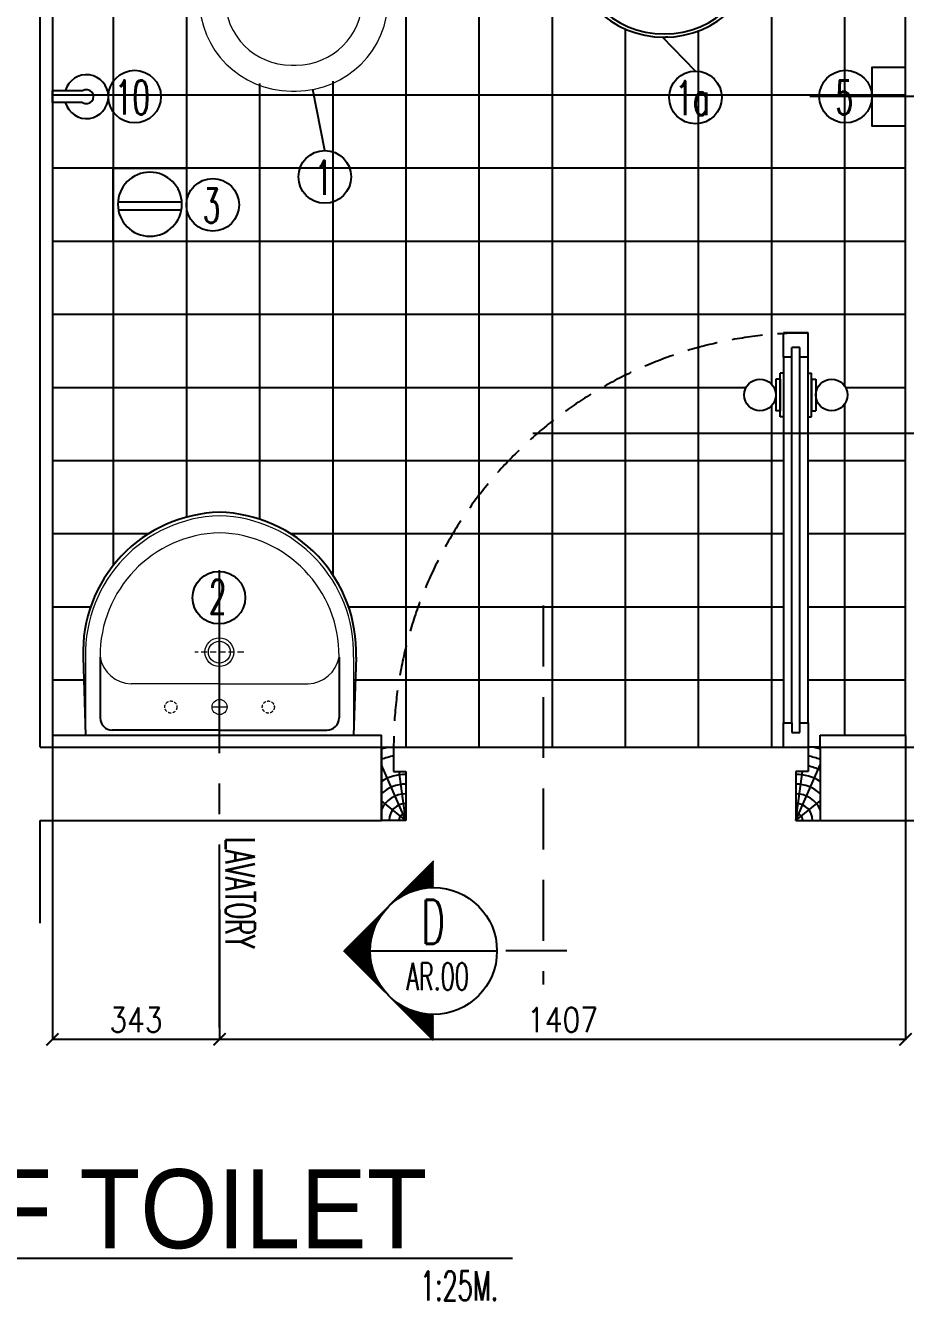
# Model space of a CAD drawing. Extents: x -263967 to -235090, y 166361 to 186286.
# Drawn here: x -259838 to -258033, y 173476 to 176091 of the extents above; entities that cross this region are included whole.
import ezdxf
from ezdxf.enums import TextEntityAlignment as Align

# ---------------------------------------------------------------- set-up
doc = ezdxf.new("R2010")
doc.units = 0
doc.header["$LTSCALE"] = 500
doc.header["$MEASUREMENT"] = 0
for name, pattern in [('CENTER2', [1.125, 0.75, -0.125, 0.125, -0.125]), ('DASHED', [0.75, 0.5, -0.25]), ('HIDDEN', [0.375, 0.25, -0.125]), ('HIDDEN2', [0.1875, 0.125, -0.0625])]:
    doc.linetypes.add(name, pattern=pattern)
doc.layers.get('0').update_dxf_attribs({"linetype": 'CONTINUOUS'})
doc.layers.get('DEFPOINTS').update_dxf_attribs({"linetype": 'CONTINUOUS'})
for name, color, linetype in [('2', 2, 'CONTINUOUS'), ('AXIS', 11, 'CENTER2'), ('DIM-NEW', 4, 'CONTINUOUS'), ('Dimout', 4, 'CONTINUOUS'), ('DOOR', 2, 'CONTINUOUS'), ('DW', 7, 'CONTINUOUS'), ('ELEV-MARK', 6, 'CONTINUOUS'), ('FIX', 2, 'CONTINUOUS'), ('JUMP', 2, 'CONTINUOUS'), ('Plaster', 7, 'CONTINUOUS'), ('SANI', 2, 'CONTINUOUS'), ('TEXT1', 2, 'CONTINUOUS'), ('Tile', 5, 'CONTINUOUS'), ('TXT', 2, 'CONTINUOUS'), ('TXT1', 2, 'CONTINUOUS'), ('WALL', 6, 'CONTINUOUS')]:
    doc.layers.add(name, color=color, linetype=linetype)
doc.styles.add('DIM', font='simplex.shx', dxfattribs={"width": 0.85})
doc.styles.add('ROMANS', font='romans.shx', dxfattribs={"width": 0.6})
doc.styles.add('TTXT', font='swisse.ttf', dxfattribs={"width": 0.9})
doc.dimstyles.new('DIM1-25', dxfattribs={"dimscale": 25, "dimtxt": 2, "dimasz": 1, "dimexe": 0.03, "dimexo": 0.03, "dimgap": 0.6, "dimtad": 1, "dimdec": 0, "dimdsep": 46, "dimtxsty": 'DIM', "dimblk1": 'ARCHTICK', "dimblk2": 'ARCHTICK', "dimsah": 1, "dimcen": 0.09, "dimdle": 0.03, "dimclrd": 256, "dimclrt": 2, "dimadec": 0, "dimazin": 0, "dimtfac": 1, "dimtdec": 0, "dimtix": 1, "dimtmove": 1, "dimatfit": 3, "dimldrblk": 'ARCHTICK', "dimfxl": 0, "dimtvp": 2, "dimtolj": 1, "dimtzin": 0, "dimarcsym": 0})

# ---------------------------------------------------------------- blocks, each defined once
blk = doc.blocks.new('_ARCHTICK')
at = {"color": 0, "linetype": 'ByBlock', "const_width": 0.15}
blk.add_lwpolyline([(-0.5, -0.5), (0.5, 0.5)], dxfattribs=at)
blk = doc.blocks.new('*D82')
at = {"layer": 'DEFPOINTS', "color": 0}
for p in [(-259782.9, 174635.5), (-259439.9, 174278.4), (-259439.9, 174011.4)]:
    blk.add_point(p, dxfattribs=at)
at = {"layer": 'Dimout', "color": 0, "lineweight": -2}
for p, q in [((-259782.9, 174634.7), (-259782.9, 174010.7)), ((-259439.9, 174277.6), (-259439.9, 174010.7))]:
    blk.add_line(p, q, dxfattribs=at)
at = {"layer": 'Dimout', "lineweight": -2}
blk.add_line((-259783.7, 174011.4), (-259439.2, 174011.4), dxfattribs=at)
at = {"layer": 'Dimout', "lineweight": -2, "xscale": 25, "yscale": 25, "zscale": 25, "rotation": 180}
blk.add_blockref('_ARCHTICK', (-259782.9, 174011.4), dxfattribs=at)
at = {"layer": 'Dimout', "lineweight": -2, "xscale": 25, "yscale": 25, "zscale": 25}
blk.add_blockref('_ARCHTICK', (-259439.9, 174011.4), dxfattribs=at)
at = {"layer": 'Dimout', "color": 2, "insert": (-259611.4, 174051.4), "char_height": 50, "attachment_point": 5, "style": 'DIM'}
blk.add_mtext('\\A1;343', dxfattribs=at)
blk = doc.blocks.new('LAV1')
at = {"layer": 'FIX', "linetype": 'DASHED', "lineweight": 20, "ltscale": 0.05}
for p, q in [((-0.5, 170), (-0.5, 270)), ((-0.5, 170), (-0.5, 270)), ((49.5, 220), (-50.5, 220))]:
    blk.add_line(p, q, dxfattribs=at)
at = {"layer": 'FIX', "linetype": 'ByBlock', "ltscale": 0.3}
for p, q in [((-280, 210), (-275, 50)), ((-245, 210), (-245, 85)), ((245, 210), (245, 85)), ((280, 210), (275, 50)), ((0, 60), (-220.2, 60)), ((0, 60), (220.2, 60))]:
    blk.add_line(p, q, dxfattribs=at)
at = {"layer": 'FIX', "linetype": 'Continuous', "lineweight": 20}
for p, q in [((-275, 210), (-275, 50)), ((275, 210), (275, 50)), ((0, 155), (-181.4, 155)), ((0, 155), (181.4, 155)), ((0, 50), (-275, 50)), ((0, 50), (-252.5, 50)), ((0, 50), (252.5, 50)), ((0, 50), (275, 50))]:
    blk.add_line(p, q, dxfattribs=at)
at = {"layer": 'FIX', "lineweight": 20}
for p, q in [((15.6, 107.5), (-15.5, 107.5)), ((0, 92), (0, 123))]:
    blk.add_line(p, q, dxfattribs=at)
for centre, radius in [((-0.5, 220), 29.5), ((-0.5, 220), 22.5), ((0, 107.5), 15.5)]:
    blk.add_circle(centre, radius, dxfattribs=at)
at = {"layer": 'FIX', "linetype": 'HIDDEN', "lineweight": 20, "ltscale": 0.05}
for centre in [(-100, 107.5), (100, 107.5)]:
    blk.add_circle(centre, 12.4, dxfattribs=at)
at = {"layer": 'FIX', "linetype": 'ByBlock', "ltscale": 0.3}
for centre, radius, start, end in [((6.9, 220), 287, 91.3776, 182.0064), ((-6.9, 220), 287, 357.9936, 88.6224), ((-220.1, 84.9), 24.9, 179.7021, 269.9486), ((220.1, 84.9), 24.9, 270.0514, 0.2979)]:
    blk.add_arc(centre, radius, start, end, dxfattribs=at)
at = {"layer": 'FIX', "linetype": 'Continuous', "lineweight": 20}
for centre, radius, start, end in [((8.4, 216.7), 283.4, 91.6988, 181.351), ((-8.4, 216.7), 283.4, 358.649, 88.3012), ((7.6, 212.5), 252.7, 91.7328, 180.4884), ((-7.6, 212.5), 252.7, 359.5116, 88.2672), ((-179.2, 221.8), 66.9, 190.2006, 268.0786), ((179.2, 221.8), 66.9, 271.9214, 349.7994)]:
    blk.add_arc(centre, radius, start, end, dxfattribs=at)
blk = doc.blocks.new('WC1')
at = {"layer": 'FIX', "lineweight": 20}
for p, q in [((-210, 203.8), (-538, 193.8)), ((-475, 140.8), (-538, 140.8)), ((-394.8, 75.7), (-490.4, 60.1)), ((-727, 4.8), (-727, -4.8)), ((-674, 4.8), (-674, -4.8)), ((-533.7, 24.2), (-539.5, 0)), ((-539.5, 0), (-533.7, -24.2)), ((-339, 4.8), (-339, -4.8)), ((-490.4, -60.1), (-394.8, -75.7)), ((-538, -140.8), (-475, -140.8)), ((-538, -193.8), (-210, -203.8))]:
    blk.add_line(p, q, dxfattribs=at)
at = {"layer": 'FIX', "linetype": 'Continuous', "lineweight": 20}
blk.add_line((-420.1, -47.3), (-420.4, 44.6), dxfattribs=at)
at = {"layer": 'FIX', "lineweight": 20}
blk.add_lwpolyline([(-213.2, -203.8), (-210, -203.8, 0.414214), (-137, -130.8), (-137, 0), (-137, 130.8, 0.414214), (-210, 203.8)], format="xyb", dxfattribs=at)
at = {"layer": 'FIX', "linetype": 'HIDDEN', "lineweight": 20, "ltscale": 0.05}
for centre in [(-213.2, 77.5), (-213.2, -77.5)]:
    blk.add_circle(centre, 11.6, dxfattribs=at)
at = {"layer": 'FIX', "linetype": 'HIDDEN2', "lineweight": 20, "ltscale": 0.3}
blk.add_circle((-245, 0), 49.8, dxfattribs=at)
at = {"layer": 'FIX', "lineweight": 20}
for centre, radius, start, end in [((-538, 4.8), 189, 90, 180), ((-538, 4.8), 136, 90, 180), ((-475, 4.8), 136, 360, 90), ((-464.4, -17.6), 82, 108.496, 128.9242), ((-473, -6.9), 68.2, 128.9242, 152.8468), ((-538, -4.8), 189, 180, 270), ((-538, -4.8), 136, 180, 270), ((-473, 6.9), 68.2, 207.1532, 231.0758), ((-475, -4.8), 136, 270, 0), ((-464.4, 17.6), 82, 231.0758, 251.504)]:
    blk.add_arc(centre, radius, start, end, dxfattribs=at)
at = {"layer": 'FIX', "linetype": 'Continuous', "lineweight": 20}
for centre, start, end in [((-442.7, 45.5), 357.6662, 91.6121), ((-442.4, -45.6), 268.3879, 2.3338)]:
    blk.add_arc(centre, 22.3, start, end, dxfattribs=at)
blk = doc.blocks.new('A$C785E76E1')
at = {"layer": 'JUMP'}
for p, q in [((0.033, 0.0529), (0.033, 0.1149)), ((0.057, 0.0529), (0.057, 0.1149))]:
    blk.add_line(p, q, dxfattribs=at)
for radius, start, end in [(0.045, 105.4782, 74.5218), (0.0144, 146.4427, 33.5573)]:
    blk.add_arc((0.045, 0.045), radius, start, end, dxfattribs=at)
blk = doc.blocks.new('A$C67076F16')
at = {"layer": 'DIM-NEW'}
for p, q in [((0.0138, 0.1136), (0.1863, 0.1136)), ((0.0127, 0.0913), (0.1876, 0.0913))]:
    blk.add_line(p, q, dxfattribs=at)
at = {"layer": 'DW'}
blk.add_lwpolyline([(0, 0.2), (0, 0), (0.2, 0), (0.2, 0.2)], close=True, dxfattribs=at)
at = {"layer": 'FIX', "color": 2}
blk.add_circle((0.1, 0.0983), 0.0876, dxfattribs=at)
blk = doc.blocks.new('*X18')
at = {"color": 0}
for p, q in [((14608.2, 7876.6), (14819.3, 8087.6)), ((14625.3, 7890.1), (14821.1, 8085.9)), ((14637.3, 7898.5), (14822.8, 8084.1)), ((14647.2, 7905), (14824.6, 8082.3)), ((14656, 7910.3), (14826.4, 8080.6)), ((14664.1, 7914.7), (14828.1, 8078.8)), ((14671.5, 7918.6), (14829.9, 8077)), ((14678.4, 7922), (14831.7, 8075.3)), ((14685, 7925.1), (14833.4, 8073.5)), ((14691.3, 7927.9), (14835.2, 8071.7)), ((14697.4, 7930.3), (14837, 8070)), ((14703.2, 7932.6), (14838.7, 8068.2)), ((14708.8, 7934.7), (14840.5, 8066.4)), ((14714.2, 7936.6), (14842.3, 8064.7)), ((14719.5, 7938.3), (14844, 8062.9)), ((14724.6, 7939.9), (14845.8, 8061.1)), ((14729.6, 7941.4), (14847.6, 8059.3)), ((14734.5, 7942.7), (14849.3, 8057.6)), ((14739.3, 7944), (14851.1, 8055.8)), ((14743.9, 7945.1), (14852.9, 8054)), ((14748.5, 7946.1), (14854.6, 8052.3)), ((14753, 7947.1), (14856.4, 8050.5)), ((14757.4, 7948), (14858.2, 8048.7)), ((14761.8, 7948.8), (14859.9, 8047)), ((14766, 7949.5), (14861.7, 8045.2)), ((14770.2, 7950.2), (14863.5, 8043.4)), ((14774.3, 7950.8), (14865.3, 8041.7)), ((14778.4, 7951.3), (14867, 8039.9)), ((14782.4, 7951.8), (14868.8, 8038.1)), ((14786.4, 7952.2), (14870.6, 8036.4)), ((14790.3, 7952.5), (14872.3, 8034.6)), ((14794.1, 7952.9), (14874.1, 8032.8)), ((14797.9, 7953.1), (14875.9, 8031.1)), ((14801.7, 7953.3), (14877.6, 8029.3)), ((14805.4, 7953.5), (14879.4, 8027.5)), ((14809, 7953.6), (14881.2, 8025.8)), ((14812.7, 7953.7), (14882.9, 8024)), ((14816.2, 7953.8), (14884.7, 8022.2)), ((14819.8, 7953.8), (14886.5, 8020.5)), ((14823.3, 7953.7), (14888.2, 8018.7)), ((14826.8, 7953.7), (14890, 8016.9)), ((14830.2, 7953.6), (14891.8, 8015.2)), ((14833.6, 7953.4), (14893.5, 8013.4)), ((14836.9, 7953.3), (14895.3, 8011.6)), ((14840.3, 7953), (14897.1, 8009.8)), ((14843.6, 7952.8), (14898.8, 8008.1)), ((14846.8, 7952.5), (14900.6, 8006.3)), ((14850.1, 7952.2), (14902.4, 8004.5)), ((14853.3, 7951.9), (14904.1, 8002.8)), ((14856.5, 7951.6), (14905.9, 8001)), ((14859.6, 7951.2), (14907.7, 7999.2)), ((14862.7, 7950.8), (14909.4, 7997.5)), ((14865.8, 7950.3), (14911.2, 7995.7)), ((14868.9, 7949.9), (14913, 7993.9)), ((14871.9, 7949.4), (14914.7, 7992.2)), ((14875, 7948.8), (14916.5, 7990.4)), ((14877.9, 7948.3), (14918.3, 7988.6)), ((14880.9, 7947.7), (14920.1, 7986.9)), ((14883.9, 7947.1), (14921.8, 7985.1)), ((14886.8, 7946.5), (14923.6, 7983.3)), ((14889.7, 7945.9), (14925.4, 7981.6)), ((14892.6, 7945.2), (14927.1, 7979.8)), ((14895.4, 7944.6), (14928.9, 7978)), ((14898.2, 7943.8), (14930.7, 7976.3)), ((14901.1, 7943.1), (14932.4, 7974.5)), ((14903.8, 7942.4), (14934.2, 7972.7)), ((14906.6, 7941.6), (14936, 7971)), ((14909.4, 7940.8), (14937.7, 7969.2)), ((14912.1, 7940), (14939.5, 7967.4)), ((14914.8, 7939.2), (14941.3, 7965.7)), ((14917.5, 7938.3), (14943, 7963.9)), ((14920.2, 7937.5), (14944.8, 7962.1)), ((14922.8, 7936.6), (14946.6, 7960.4)), ((14925.4, 7935.7), (14948.3, 7958.6)), ((14928.1, 7934.8), (14950.1, 7956.8)), ((14930.6, 7933.8), (14951.9, 7955)), ((14933.2, 7932.9), (14953.6, 7953.3)), ((14935.8, 7931.9), (14955.4, 7951.5)), ((14938.3, 7930.9), (14957.2, 7949.7)), ((14940.8, 7929.9), (14958.9, 7948)), ((14943.3, 7928.8), (14960.7, 7946.2)), ((14945.8, 7927.8), (14962.5, 7944.4)), ((14948.3, 7926.7), (14964.2, 7942.7)), ((14950.8, 7925.7), (14966, 7940.9)), ((14953.2, 7924.6), (14967.8, 7939.1)), ((14955.6, 7923.4), (14969.5, 7937.4)), ((14958, 7922.3), (14971.3, 7935.6)), ((14960.4, 7921.2), (14973.1, 7933.8)), ((14962.8, 7920), (14974.9, 7932.1)), ((14965.1, 7918.8), (14976.6, 7930.3)), ((14967.5, 7917.6), (14978.4, 7928.5)), ((14969.8, 7916.4), (14980.2, 7926.8)), ((14972.1, 7915.2), (14981.9, 7925)), ((14974.4, 7914), (14983.7, 7923.2)), ((14976.7, 7912.7), (14985.5, 7921.5)), ((14979, 7911.4), (14987.2, 7919.7)), ((14981.2, 7910.1), (14989, 7917.9)), ((14983.4, 7908.8), (14990.8, 7916.2)), ((14985.7, 7907.5), (14992.5, 7914.4)), ((14987.9, 7906.2), (14994.3, 7912.6)), ((14990, 7904.8), (14996.1, 7910.9)), ((14992.2, 7903.5), (14997.8, 7909.1)), ((14994.4, 7902.1), (14999.6, 7907.3)), ((14996.5, 7900.7), (15001.4, 7905.6)), ((14998.6, 7899.3), (15003.1, 7903.8)), ((15000.8, 7897.9), (15004.9, 7902)), ((15002.9, 7896.4), (15006.7, 7900.2)), ((15005, 7895), (15008.4, 7898.5)), ((15007, 7893.5), (15010.2, 7896.7)), ((15009.1, 7892.1), (15012, 7894.9)), ((15011.1, 7890.6), (15013.7, 7893.2)), ((15013.2, 7889.1), (15015.5, 7891.4)), ((15015.2, 7887.5), (15017.3, 7889.6)), ((15017.2, 7886), (15019, 7887.9)), ((15019.2, 7884.5), (15020.8, 7886.1)), ((15021.1, 7882.9), (15022.6, 7884.3)), ((15023.1, 7881.3), (15024.3, 7882.6)), ((15025, 7879.7), (15026.1, 7880.8)), ((15027, 7878.1), (15027.9, 7879)), ((15028.9, 7876.5), (15029.7, 7877.3)), ((15030.8, 7874.9), (15031.4, 7875.5)), ((15032.7, 7873.2), (15033.2, 7873.7)), ((15034.6, 7871.6), (15035, 7872)), ((15036.4, 7869.9), (15036.7, 7870.2)), ((15038.3, 7868.2), (15038.5, 7868.4)), ((15040.1, 7866.5), (15040.3, 7866.7)), ((15041.9, 7864.8), (15042, 7864.9)), ((15043.7, 7863.1), (15043.8, 7863.1)), ((15045.5, 7861.3), (15045.6, 7861.4)), ((15047.3, 7859.6), (15047.3, 7859.6)), ((15050.9, 7856), (15050.9, 7856.1)), ((15052.6, 7854.2), (15052.6, 7854.3)), ((15054.3, 7852.4), (15054.4, 7852.5)), ((15056, 7850.6), (15056.2, 7850.8)), ((15057.7, 7848.8), (15057.9, 7849)), ((15059.4, 7846.9), (15059.7, 7847.2)), ((14360.4, 7628.8), (14570.7, 7839.1)), ((14364, 7628.8), (14557.2, 7822)), ((14367.5, 7628.8), (14548.8, 7810)), ((14371, 7628.8), (14542.3, 7800.1)), ((14374.6, 7628.8), (14537, 7791.3)), ((14378.1, 7628.8), (14532.6, 7783.2)), ((15061.1, 7845.1), (15061.5, 7845.4)), ((15062.8, 7843.2), (15063.2, 7843.7)), ((15064.4, 7841.3), (15065, 7841.9)), ((15066, 7839.4), (15066.8, 7840.1)), ((15067.7, 7837.5), (15068.5, 7838.4)), ((15069.3, 7835.6), (15070.3, 7836.6)), ((15070.8, 7833.6), (15072.1, 7834.8)), ((15072.4, 7831.7), (15073.8, 7833.1)), ((15074, 7829.7), (15075.6, 7831.3)), ((15075.5, 7827.7), (15077.4, 7829.5)), ((15077.1, 7825.7), (15079.1, 7827.8)), ((15078.6, 7823.7), (15080.9, 7826)), ((15080.1, 7821.7), (15082.7, 7824.2)), ((15081.6, 7819.6), (15084.5, 7822.5)), ((15083.1, 7817.6), (15086.2, 7820.7)), ((15084.5, 7815.5), (15088, 7818.9)), ((15086, 7813.4), (15089.8, 7817.2)), ((15087.4, 7811.3), (15091.5, 7815.4)), ((15088.9, 7809.2), (15093.3, 7813.6)), ((15090.3, 7807.1), (15095.1, 7811.9)), ((15091.7, 7804.9), (15096.8, 7810.1)), ((15093, 7802.8), (15098.6, 7808.3)), ((15094.4, 7800.6), (15100.4, 7806.6)), ((15095.7, 7798.4), (15102.1, 7804.8)), ((15097.1, 7796.2), (15103.9, 7803)), ((15098.4, 7794), (15105.7, 7801.3)), ((15099.7, 7791.8), (15107.4, 7799.5)), ((15101, 7789.5), (15109.2, 7797.7)), ((15102.3, 7787.2), (15111, 7796)), ((15103.5, 7785), (15112.7, 7794.2)), ((15104.8, 7782.7), (15114.5, 7792.4)), ((15106, 7780.4), (15116.3, 7790.6)), ((15107.2, 7778.1), (15118, 7788.9)), ((15108.4, 7775.7), (15119.8, 7787.1)), ((15109.6, 7773.4), (15121.6, 7785.3)), ((15110.8, 7771), (15123.3, 7783.6)), ((15111.9, 7768.6), (15125.1, 7781.8)), ((14381.6, 7628.8), (14528.7, 7775.8)), ((14385.2, 7628.8), (14525.3, 7768.9)), ((14388.7, 7628.8), (14522.2, 7762.3)), ((14392.3, 7628.8), (14519.4, 7756)), ((14395.8, 7628.8), (14517, 7749.9)), ((14399.3, 7628.8), (14514.7, 7744.1)), ((14402.9, 7628.8), (14512.6, 7738.5)), ((14406.4, 7628.8), (14510.7, 7733.1)), ((14409.9, 7628.8), (14509, 7727.8)), ((14413.5, 7628.8), (14507.4, 7722.7)), ((14417, 7628.8), (14505.9, 7717.7)), ((15113, 7766.2), (15126.9, 7780)), ((15114.2, 7763.8), (15128.6, 7778.3)), ((15115.3, 7761.3), (15130.4, 7776.5)), ((15116.3, 7758.9), (15132.2, 7774.7)), ((15117.4, 7756.4), (15134, 7773)), ((15118.5, 7753.9), (15135.7, 7771.2)), ((15119.5, 7751.4), (15137.5, 7769.4)), ((15120.5, 7748.9), (15139.3, 7767.7)), ((15121.5, 7746.4), (15141, 7765.9)), ((15122.5, 7743.8), (15142.8, 7764.1)), ((15123.4, 7741.2), (15144.6, 7762.4)), ((15124.4, 7738.7), (15146.3, 7760.6)), ((15125.3, 7736), (15148.1, 7758.8)), ((15126.2, 7733.4), (15149.9, 7757.1)), ((15127.1, 7730.8), (15151.6, 7755.3)), ((15128, 7728.1), (15153.4, 7753.5)), ((15128.8, 7725.4), (15155.2, 7751.8)), ((15129.7, 7722.7), (15156.9, 7750)), ((15130.5, 7720), (15158.7, 7748.2)), ((15131.3, 7717.2), (15160.5, 7746.5)), ((15132, 7714.5), (15162.2, 7744.7)), ((15132.8, 7711.7), (15164, 7742.9)), ((15133.5, 7708.9), (15165.8, 7741.1)), ((15134.2, 7706), (15167.5, 7739.4)), ((15134.9, 7703.2), (15169.3, 7737.6)), ((15135.6, 7700.3), (15171.1, 7735.8)), ((15136.2, 7697.4), (15172.8, 7734.1)), ((15136.8, 7694.5), (15174.6, 7732.3)), ((15137.4, 7691.6), (15176.4, 7730.5)), ((15138, 7688.6), (15178.1, 7728.8)), ((15138.5, 7685.6), (15179.9, 7727)), ((15139, 7682.6), (15181.7, 7725.2)), ((15139.5, 7679.6), (15183.4, 7723.5)), ((15140, 7676.5), (15185.2, 7721.7)), ((15140.4, 7673.4), (15187, 7719.9)), ((15140.9, 7670.3), (15188.8, 7718.2)), ((15141.3, 7667.1), (15190.5, 7716.4)), ((14420.5, 7628.8), (14504.6, 7712.8)), ((14424.1, 7628.8), (14503.3, 7708)), ((14427.6, 7628.8), (14502.2, 7703.4)), ((14431.1, 7628.8), (14501.2, 7698.8)), ((14434.7, 7628.8), (14500.2, 7694.3)), ((14438.2, 7628.8), (14499.3, 7689.9)), ((14441.8, 7628.8), (14498.5, 7685.5)), ((14445.3, 7628.8), (14497.8, 7681.3)), ((14448.8, 7628.8), (14497.1, 7677.1)), ((14452.4, 7628.8), (14496.5, 7673)), ((14455.9, 7628.8), (14496, 7668.9)), ((14459.4, 7628.8), (14495.5, 7664.9)), ((14463, 7628.8), (14495.1, 7660.9)), ((14466.5, 7628.8), (14494.8, 7657)), ((14470, 7628.8), (14494.4, 7653.2)), ((15141.6, 7664), (15192.3, 7714.6)), ((15141.9, 7660.8), (15194.1, 7712.9)), ((15142.2, 7657.5), (15195.8, 7711.1)), ((15142.5, 7654.3), (15197.6, 7709.3)), ((15142.8, 7651), (15199.4, 7707.6)), ((15143, 7647.6), (15201.1, 7705.8)), ((15143.2, 7644.3), (15202.9, 7704)), ((15143.3, 7640.9), (15204.7, 7702.3)), ((15143.4, 7637.5), (15206.4, 7700.5)), ((15143.5, 7634), (15208.2, 7698.7)), ((15143.5, 7630.5), (15210, 7697)), ((15145.3, 7628.8), (15211.7, 7695.2)), ((15148.9, 7628.8), (15213.5, 7693.4)), ((15152.4, 7628.8), (15215.3, 7691.7)), ((15155.9, 7628.8), (15217, 7689.9)), ((15159.5, 7628.8), (15218.8, 7688.1)), ((15163, 7628.8), (15220.6, 7686.3)), ((15166.5, 7628.8), (15222.3, 7684.6)), ((15170.1, 7628.8), (15224.1, 7682.8)), ((15173.6, 7628.8), (15225.9, 7681)), ((15177.1, 7628.8), (15227.6, 7679.3)), ((15180.7, 7628.8), (15229.4, 7677.5)), ((15184.2, 7628.8), (15231.2, 7675.7)), ((15187.7, 7628.8), (15232.9, 7674)), ((15191.3, 7628.8), (15234.7, 7672.2)), ((15194.8, 7628.8), (15236.5, 7670.4)), ((15198.4, 7628.8), (15238.2, 7668.7)), ((15201.9, 7628.8), (15240, 7666.9)), ((15205.4, 7628.8), (15241.8, 7665.1)), ((15209, 7628.8), (15243.6, 7663.4)), ((15212.5, 7628.8), (15245.3, 7661.6)), ((15216, 7628.8), (15247.1, 7659.8)), ((15219.6, 7628.8), (15248.9, 7658.1)), ((15223.1, 7628.8), (15250.6, 7656.3)), ((15226.6, 7628.8), (15252.4, 7654.5)), ((15230.2, 7628.8), (15254.2, 7652.8)), ((15233.7, 7628.8), (15255.9, 7651)), ((14473.6, 7628.8), (14494.2, 7649.4)), ((14477.1, 7628.8), (14494, 7645.6)), ((14480.6, 7628.8), (14493.8, 7641.9)), ((14484.2, 7628.8), (14493.7, 7638.3)), ((14487.7, 7628.8), (14493.6, 7634.6)), ((14491.2, 7628.8), (14493.5, 7631.1)), ((15237.2, 7628.8), (15257.7, 7649.2)), ((15240.8, 7628.8), (15259.5, 7647.5)), ((15244.3, 7628.8), (15261.2, 7645.7)), ((15247.9, 7628.8), (15263, 7643.9)), ((15251.4, 7628.8), (15264.8, 7642.2)), ((15254.9, 7628.8), (15266.5, 7640.4)), ((15258.5, 7628.8), (15268.3, 7638.6)), ((15262, 7628.8), (15270.1, 7636.9)), ((15265.5, 7628.8), (15271.8, 7635.1)), ((15269.1, 7628.8), (15273.6, 7633.3)), ((15272.6, 7628.8), (15275.4, 7631.5)), ((15276.1, 7628.8), (15277.1, 7629.8))]:
    blk.add_line(p, q, dxfattribs=at)
blk = doc.blocks.new('*X7')
at = {"color": 0}
for p, q in [((14608.2, 7876.6), (14819.3, 8087.6)), ((14625.3, 7890.1), (14821.1, 8085.9)), ((14637.3, 7898.5), (14822.8, 8084.1)), ((14647.2, 7905), (14824.6, 8082.3)), ((14656, 7910.3), (14826.4, 8080.6)), ((14664.1, 7914.7), (14828.1, 8078.8)), ((14671.5, 7918.6), (14829.9, 8077)), ((14678.4, 7922), (14831.7, 8075.3)), ((14685, 7925.1), (14833.4, 8073.5)), ((14691.3, 7927.9), (14835.2, 8071.7)), ((14697.4, 7930.3), (14837, 8070)), ((14703.2, 7932.6), (14838.7, 8068.2)), ((14708.8, 7934.7), (14840.5, 8066.4)), ((14714.2, 7936.6), (14842.3, 8064.7)), ((14719.5, 7938.3), (14844, 8062.9)), ((14724.6, 7939.9), (14845.8, 8061.1)), ((14729.6, 7941.4), (14847.6, 8059.3)), ((14734.5, 7942.7), (14849.3, 8057.6)), ((14739.3, 7944), (14851.1, 8055.8)), ((14743.9, 7945.1), (14852.9, 8054)), ((14748.5, 7946.1), (14854.6, 8052.3)), ((14753, 7947.1), (14856.4, 8050.5)), ((14757.4, 7948), (14858.2, 8048.7)), ((14761.8, 7948.8), (14859.9, 8047)), ((14766, 7949.5), (14861.7, 8045.2)), ((14770.2, 7950.2), (14863.5, 8043.4)), ((14774.3, 7950.8), (14865.3, 8041.7)), ((14778.4, 7951.3), (14867, 8039.9)), ((14782.4, 7951.8), (14868.8, 8038.1)), ((14786.4, 7952.2), (14870.6, 8036.4)), ((14790.3, 7952.5), (14872.3, 8034.6)), ((14794.1, 7952.9), (14874.1, 8032.8)), ((14797.9, 7953.1), (14875.9, 8031.1)), ((14801.7, 7953.3), (14877.6, 8029.3)), ((14805.4, 7953.5), (14879.4, 8027.5)), ((14809, 7953.6), (14881.2, 8025.8)), ((14812.7, 7953.7), (14882.9, 8024)), ((14816.2, 7953.8), (14884.7, 8022.2)), ((14819.8, 7953.8), (14886.5, 8020.5)), ((14823.3, 7953.7), (14888.2, 8018.7)), ((14826.8, 7953.7), (14890, 8016.9)), ((14830.2, 7953.6), (14891.8, 8015.2)), ((14833.6, 7953.4), (14893.5, 8013.4)), ((14836.9, 7953.3), (14895.3, 8011.6)), ((14840.3, 7953), (14897.1, 8009.8)), ((14843.6, 7952.8), (14898.8, 8008.1)), ((14846.8, 7952.5), (14900.6, 8006.3)), ((14850.1, 7952.2), (14902.4, 8004.5)), ((14853.3, 7951.9), (14904.1, 8002.8)), ((14856.5, 7951.6), (14905.9, 8001)), ((14859.6, 7951.2), (14907.7, 7999.2)), ((14862.7, 7950.8), (14909.4, 7997.5)), ((14865.8, 7950.3), (14911.2, 7995.7)), ((14868.9, 7949.9), (14913, 7993.9)), ((14871.9, 7949.4), (14914.7, 7992.2)), ((14875, 7948.8), (14916.5, 7990.4)), ((14877.9, 7948.3), (14918.3, 7988.6)), ((14880.9, 7947.7), (14920.1, 7986.9)), ((14883.9, 7947.1), (14921.8, 7985.1)), ((14886.8, 7946.5), (14923.6, 7983.3)), ((14889.7, 7945.9), (14925.4, 7981.6)), ((14892.6, 7945.2), (14927.1, 7979.8)), ((14895.4, 7944.6), (14928.9, 7978)), ((14898.2, 7943.8), (14930.7, 7976.3)), ((14901.1, 7943.1), (14932.4, 7974.5)), ((14903.8, 7942.4), (14934.2, 7972.7)), ((14906.6, 7941.6), (14936, 7971)), ((14909.4, 7940.8), (14937.7, 7969.2)), ((14912.1, 7940), (14939.5, 7967.4)), ((14914.8, 7939.2), (14941.3, 7965.7)), ((14917.5, 7938.3), (14943, 7963.9)), ((14920.2, 7937.5), (14944.8, 7962.1)), ((14922.8, 7936.6), (14946.6, 7960.4)), ((14925.4, 7935.7), (14948.3, 7958.6)), ((14928.1, 7934.8), (14950.1, 7956.8)), ((14930.6, 7933.8), (14951.9, 7955)), ((14933.2, 7932.9), (14953.6, 7953.3)), ((14935.8, 7931.9), (14955.4, 7951.5)), ((14938.3, 7930.9), (14957.2, 7949.7)), ((14940.8, 7929.9), (14958.9, 7948)), ((14943.3, 7928.8), (14960.7, 7946.2)), ((14945.8, 7927.8), (14962.5, 7944.4)), ((14948.3, 7926.7), (14964.2, 7942.7)), ((14950.8, 7925.7), (14966, 7940.9)), ((14953.2, 7924.6), (14967.8, 7939.1)), ((14955.6, 7923.4), (14969.5, 7937.4)), ((14958, 7922.3), (14971.3, 7935.6)), ((14960.4, 7921.2), (14973.1, 7933.8)), ((14962.8, 7920), (14974.9, 7932.1)), ((14965.1, 7918.8), (14976.6, 7930.3)), ((14967.5, 7917.6), (14978.4, 7928.5)), ((14969.8, 7916.4), (14980.2, 7926.8)), ((14972.1, 7915.2), (14981.9, 7925)), ((14974.4, 7914), (14983.7, 7923.2)), ((14976.7, 7912.7), (14985.5, 7921.5)), ((14979, 7911.4), (14987.2, 7919.7)), ((14981.2, 7910.1), (14989, 7917.9)), ((14983.4, 7908.8), (14990.8, 7916.2)), ((14985.7, 7907.5), (14992.5, 7914.4)), ((14987.9, 7906.2), (14994.3, 7912.6)), ((14990, 7904.8), (14996.1, 7910.9)), ((14992.2, 7903.5), (14997.8, 7909.1)), ((14994.4, 7902.1), (14999.6, 7907.3)), ((14996.5, 7900.7), (15001.4, 7905.6)), ((14998.6, 7899.3), (15003.1, 7903.8)), ((15000.8, 7897.9), (15004.9, 7902)), ((15002.9, 7896.4), (15006.7, 7900.2)), ((15005, 7895), (15008.4, 7898.5)), ((15007, 7893.5), (15010.2, 7896.7)), ((15009.1, 7892.1), (15012, 7894.9)), ((15011.1, 7890.6), (15013.7, 7893.2)), ((15013.2, 7889.1), (15015.5, 7891.4)), ((15015.2, 7887.5), (15017.3, 7889.6)), ((15017.2, 7886), (15019, 7887.9)), ((15019.2, 7884.5), (15020.8, 7886.1)), ((15021.1, 7882.9), (15022.6, 7884.3)), ((15023.1, 7881.3), (15024.3, 7882.6)), ((15025, 7879.7), (15026.1, 7880.8)), ((15027, 7878.1), (15027.9, 7879)), ((15028.9, 7876.5), (15029.7, 7877.3)), ((15030.8, 7874.9), (15031.4, 7875.5)), ((15032.7, 7873.2), (15033.2, 7873.7)), ((15034.6, 7871.6), (15035, 7872)), ((15036.4, 7869.9), (15036.7, 7870.2)), ((15038.3, 7868.2), (15038.5, 7868.4)), ((15040.1, 7866.5), (15040.3, 7866.7)), ((15041.9, 7864.8), (15042, 7864.9)), ((15043.7, 7863.1), (15043.8, 7863.1)), ((15045.5, 7861.3), (15045.6, 7861.4)), ((15047.3, 7859.6), (15047.3, 7859.6)), ((15050.9, 7856), (15050.9, 7856.1)), ((15052.6, 7854.2), (15052.6, 7854.3)), ((15054.3, 7852.4), (15054.4, 7852.5)), ((15056, 7850.6), (15056.2, 7850.8)), ((15057.7, 7848.8), (15057.9, 7849)), ((15059.4, 7846.9), (15059.7, 7847.2)), ((14360.4, 7628.8), (14570.7, 7839.1)), ((14364, 7628.8), (14557.2, 7822)), ((14367.5, 7628.8), (14548.8, 7810)), ((14371, 7628.8), (14542.3, 7800.1)), ((14374.6, 7628.8), (14537, 7791.3)), ((14378.1, 7628.8), (14532.6, 7783.2)), ((15061.1, 7845.1), (15061.5, 7845.4)), ((15062.8, 7843.2), (15063.2, 7843.7)), ((15064.4, 7841.3), (15065, 7841.9)), ((15066, 7839.4), (15066.8, 7840.1)), ((15067.7, 7837.5), (15068.5, 7838.4)), ((15069.3, 7835.6), (15070.3, 7836.6)), ((15070.8, 7833.6), (15072.1, 7834.8)), ((15072.4, 7831.7), (15073.8, 7833.1)), ((15074, 7829.7), (15075.6, 7831.3)), ((15075.5, 7827.7), (15077.4, 7829.5)), ((15077.1, 7825.7), (15079.1, 7827.8)), ((15078.6, 7823.7), (15080.9, 7826)), ((15080.1, 7821.7), (15082.7, 7824.2)), ((15081.6, 7819.6), (15084.5, 7822.5)), ((15083.1, 7817.6), (15086.2, 7820.7)), ((15084.5, 7815.5), (15088, 7818.9)), ((15086, 7813.4), (15089.8, 7817.2)), ((15087.4, 7811.3), (15091.5, 7815.4)), ((15088.9, 7809.2), (15093.3, 7813.6)), ((15090.3, 7807.1), (15095.1, 7811.9)), ((15091.7, 7804.9), (15096.8, 7810.1)), ((15093, 7802.8), (15098.6, 7808.3)), ((15094.4, 7800.6), (15100.4, 7806.6)), ((15095.7, 7798.4), (15102.1, 7804.8)), ((15097.1, 7796.2), (15103.9, 7803)), ((15098.4, 7794), (15105.7, 7801.3)), ((15099.7, 7791.8), (15107.4, 7799.5)), ((15101, 7789.5), (15109.2, 7797.7)), ((15102.3, 7787.2), (15111, 7796)), ((15103.5, 7785), (15112.7, 7794.2)), ((15104.8, 7782.7), (15114.5, 7792.4)), ((15106, 7780.4), (15116.3, 7790.6)), ((15107.2, 7778.1), (15118, 7788.9)), ((15108.4, 7775.7), (15119.8, 7787.1)), ((15109.6, 7773.4), (15121.6, 7785.3)), ((15110.8, 7771), (15123.3, 7783.6)), ((15111.9, 7768.6), (15125.1, 7781.8)), ((14381.6, 7628.8), (14528.7, 7775.8)), ((14385.2, 7628.8), (14525.3, 7768.9)), ((14388.7, 7628.8), (14522.2, 7762.3)), ((14392.3, 7628.8), (14519.4, 7756)), ((14395.8, 7628.8), (14517, 7749.9)), ((14399.3, 7628.8), (14514.7, 7744.1)), ((14402.9, 7628.8), (14512.6, 7738.5)), ((14406.4, 7628.8), (14510.7, 7733.1)), ((14409.9, 7628.8), (14509, 7727.8)), ((14413.5, 7628.8), (14507.4, 7722.7)), ((14417, 7628.8), (14505.9, 7717.7)), ((15113, 7766.2), (15126.9, 7780)), ((15114.2, 7763.8), (15128.6, 7778.3)), ((15115.3, 7761.3), (15130.4, 7776.5)), ((15116.3, 7758.9), (15132.2, 7774.7)), ((15117.4, 7756.4), (15134, 7773)), ((15118.5, 7753.9), (15135.7, 7771.2)), ((15119.5, 7751.4), (15137.5, 7769.4)), ((15120.5, 7748.9), (15139.3, 7767.7)), ((15121.5, 7746.4), (15141, 7765.9)), ((15122.5, 7743.8), (15142.8, 7764.1)), ((15123.4, 7741.2), (15144.6, 7762.4)), ((15124.4, 7738.7), (15146.3, 7760.6)), ((15125.3, 7736), (15148.1, 7758.8)), ((15126.2, 7733.4), (15149.9, 7757.1)), ((15127.1, 7730.8), (15151.6, 7755.3)), ((15128, 7728.1), (15153.4, 7753.5)), ((15128.8, 7725.4), (15155.2, 7751.8)), ((15129.7, 7722.7), (15156.9, 7750)), ((15130.5, 7720), (15158.7, 7748.2)), ((15131.3, 7717.2), (15160.5, 7746.5)), ((15132, 7714.5), (15162.2, 7744.7)), ((15132.8, 7711.7), (15164, 7742.9)), ((15133.5, 7708.9), (15165.8, 7741.1)), ((15134.2, 7706), (15167.5, 7739.4)), ((15134.9, 7703.2), (15169.3, 7737.6)), ((15135.6, 7700.3), (15171.1, 7735.8)), ((15136.2, 7697.4), (15172.8, 7734.1)), ((15136.8, 7694.5), (15174.6, 7732.3)), ((15137.4, 7691.6), (15176.4, 7730.5)), ((15138, 7688.6), (15178.1, 7728.8)), ((15138.5, 7685.6), (15179.9, 7727)), ((15139, 7682.6), (15181.7, 7725.2)), ((15139.5, 7679.6), (15183.4, 7723.5)), ((15140, 7676.5), (15185.2, 7721.7)), ((15140.4, 7673.4), (15187, 7719.9)), ((15140.9, 7670.3), (15188.8, 7718.2)), ((15141.3, 7667.1), (15190.5, 7716.4)), ((14420.5, 7628.8), (14504.6, 7712.8)), ((14424.1, 7628.8), (14503.3, 7708)), ((14427.6, 7628.8), (14502.2, 7703.4)), ((14431.1, 7628.8), (14501.2, 7698.8)), ((14434.7, 7628.8), (14500.2, 7694.3)), ((14438.2, 7628.8), (14499.3, 7689.9)), ((14441.8, 7628.8), (14498.5, 7685.5)), ((14445.3, 7628.8), (14497.8, 7681.3)), ((14448.8, 7628.8), (14497.1, 7677.1)), ((14452.4, 7628.8), (14496.5, 7673)), ((14455.9, 7628.8), (14496, 7668.9)), ((14459.4, 7628.8), (14495.5, 7664.9)), ((14463, 7628.8), (14495.1, 7660.9)), ((14466.5, 7628.8), (14494.8, 7657)), ((14470, 7628.8), (14494.4, 7653.2)), ((15141.6, 7664), (15192.3, 7714.6)), ((15141.9, 7660.8), (15194.1, 7712.9)), ((15142.2, 7657.5), (15195.8, 7711.1)), ((15142.5, 7654.3), (15197.6, 7709.3)), ((15142.8, 7651), (15199.4, 7707.6)), ((15143, 7647.6), (15201.1, 7705.8)), ((15143.2, 7644.3), (15202.9, 7704)), ((15143.3, 7640.9), (15204.7, 7702.3)), ((15143.4, 7637.5), (15206.4, 7700.5)), ((15143.5, 7634), (15208.2, 7698.7)), ((15143.5, 7630.5), (15210, 7697)), ((15145.3, 7628.8), (15211.7, 7695.2)), ((15148.9, 7628.8), (15213.5, 7693.4)), ((15152.4, 7628.8), (15215.3, 7691.7)), ((15155.9, 7628.8), (15217, 7689.9)), ((15159.5, 7628.8), (15218.8, 7688.1)), ((15163, 7628.8), (15220.6, 7686.3)), ((15166.5, 7628.8), (15222.3, 7684.6)), ((15170.1, 7628.8), (15224.1, 7682.8)), ((15173.6, 7628.8), (15225.9, 7681)), ((15177.1, 7628.8), (15227.6, 7679.3)), ((15180.7, 7628.8), (15229.4, 7677.5)), ((15184.2, 7628.8), (15231.2, 7675.7)), ((15187.7, 7628.8), (15232.9, 7674)), ((15191.3, 7628.8), (15234.7, 7672.2)), ((15194.8, 7628.8), (15236.5, 7670.4)), ((15198.4, 7628.8), (15238.2, 7668.7)), ((15201.9, 7628.8), (15240, 7666.9)), ((15205.4, 7628.8), (15241.8, 7665.1)), ((15209, 7628.8), (15243.6, 7663.4)), ((15212.5, 7628.8), (15245.3, 7661.6)), ((15216, 7628.8), (15247.1, 7659.8)), ((15219.6, 7628.8), (15248.9, 7658.1)), ((15223.1, 7628.8), (15250.6, 7656.3)), ((15226.6, 7628.8), (15252.4, 7654.5)), ((15230.2, 7628.8), (15254.2, 7652.8)), ((15233.7, 7628.8), (15255.9, 7651)), ((14473.6, 7628.8), (14494.2, 7649.4)), ((14477.1, 7628.8), (14494, 7645.6)), ((14480.6, 7628.8), (14493.8, 7641.9)), ((14484.2, 7628.8), (14493.7, 7638.3)), ((14487.7, 7628.8), (14493.6, 7634.6)), ((14491.2, 7628.8), (14493.5, 7631.1)), ((15237.2, 7628.8), (15257.7, 7649.2)), ((15240.8, 7628.8), (15259.5, 7647.5)), ((15244.3, 7628.8), (15261.2, 7645.7)), ((15247.9, 7628.8), (15263, 7643.9)), ((15251.4, 7628.8), (15264.8, 7642.2)), ((15254.9, 7628.8), (15266.5, 7640.4)), ((15258.5, 7628.8), (15268.3, 7638.6)), ((15262, 7628.8), (15270.1, 7636.9)), ((15265.5, 7628.8), (15271.8, 7635.1)), ((15269.1, 7628.8), (15273.6, 7633.3)), ((15272.6, 7628.8), (15275.4, 7631.5)), ((15276.1, 7628.8), (15277.1, 7629.8))]:
    blk.add_line(p, q, dxfattribs=at)
blk = doc.blocks.new('A$C00CD09EC')
at = {"layer": 'ELEV-MARK', "color": 6}
for p, q in [((0, 0.2734), (0.1838, 0.4572)), ((0.3677, 0.2734), (0.1838, 0.4572)), ((0.0538, 0.2734), (0, 0.2734)), ((0.3138, 0.2734), (0.0538, 0.2734)), ((0.3677, 0.2734), (0.3138, 0.2734))]:
    blk.add_line(p, q, dxfattribs=at)
at = {"layer": 'ELEV-MARK', "color": 6, "linetype": 'HIDDEN'}
for p, q in [((0.1838, 0), (0.1838, 0.1434)), ((1.6607, 0.0488), (0.1154, 0.0488))]:
    blk.add_line(p, q, dxfattribs=at)
at = {"layer": 'ELEV-MARK', "color": 6}
blk.add_circle((0.1838, 0.2734), 0.13, dxfattribs=at)
at = {"layer": 'ELEV-MARK', "color": 11, "xscale": -0.0004000000000132786, "yscale": 0.0004000000000132786, "zscale": 0.0004}
blk.add_blockref('*X7', (6.1113, -2.7781), dxfattribs=at)
at = {"layer": 'ELEV-MARK', "color": 6, "style": 'ROMANS', "width": 0.6}
blk.add_attdef('R', text='', height=0.09, dxfattribs=at).set_placement((0.1848, 0.3332), align=Align.MIDDLE)
at = {"layer": 'ELEV-MARK', "color": 2, "style": 'ROMANS', "width": 0.6}
blk.add_attdef('AR.00', text='', height=0.056, dxfattribs=at).set_placement((0.1756, 0.2211), align=Align.MIDDLE)
blk = doc.blocks.new('*D83')
at = {"layer": 'DEFPOINTS', "color": 0}
for p in [(-258032.9, 174635.5), (-259439.9, 174278.4), (-258032.9, 174011.4)]:
    blk.add_point(p, dxfattribs=at)
at = {"layer": 'Dimout', "color": 0, "lineweight": -2}
for p, q in [((-258032.9, 174634.7), (-258032.9, 174010.7)), ((-259439.9, 174277.6), (-259439.9, 174010.7))]:
    blk.add_line(p, q, dxfattribs=at)
at = {"layer": 'Dimout', "lineweight": -2}
blk.add_line((-259440.7, 174011.4), (-258032.2, 174011.4), dxfattribs=at)
at = {"layer": 'Dimout', "lineweight": -2, "xscale": 25, "yscale": 25, "zscale": 25, "rotation": 180}
blk.add_blockref('_ARCHTICK', (-259439.9, 174011.4), dxfattribs=at)
at = {"layer": 'Dimout', "lineweight": -2, "xscale": 25, "yscale": 25, "zscale": 25}
blk.add_blockref('_ARCHTICK', (-258032.9, 174011.4), dxfattribs=at)
at = {"layer": 'Dimout', "color": 2, "insert": (-258736.4, 174051.4), "char_height": 50, "attachment_point": 5, "style": 'DIM'}
blk.add_mtext('\\A1;1407', dxfattribs=at)
blk = doc.blocks.new('BIDET1')
at = {"layer": 'FIX'}
for p, q in [((-88, 190), (-427.7, 190)), ((-210, 140), (-420, 140)), ((-25, -2.7), (-25, 128.1)), ((-170, 100), (-170, -100)), ((-616.7, 2.1), (-616.7, -2.7)), ((-352, 1.5), (-352, 1.5)), ((-350.1, 5.3), (-350.1, 5.3)), ((-348.2, 1.5), (-348.2, 1.5)), ((-346.3, 5.3), (-346.3, 5.3)), ((-344.4, 9.1), (-344.4, 9.1)), ((-344.4, 1.5), (-344.4, 1.5)), ((-342.4, 5.3), (-342.4, 5.3)), ((-340.5, 9.1), (-340.5, 9.1)), ((-340.5, 1.5), (-340.5, 1.5)), ((-338.6, 5.3), (-338.6, 5.3)), ((-336.7, 1.5), (-336.7, 1.5)), ((-334.8, 5.3), (-334.8, 5.3)), ((-332.9, 1.5), (-332.9, 1.5)), ((-616.7, -7.6), (-616.7, -2.7)), ((-350.1, -2.3), (-350.1, -2.3)), ((-348.2, -6.2), (-348.2, -6.2)), ((-346.3, -2.3), (-346.3, -2.3)), ((-346.3, -10), (-346.3, -10)), ((-344.4, -6.2), (-344.4, -6.2)), ((-342.4, -2.3), (-342.4, -2.3)), ((-342.4, -10), (-342.4, -10)), ((-340.5, -6.2), (-340.5, -6.2)), ((-338.6, -2.3), (-338.6, -2.3)), ((-338.6, -10), (-338.6, -10)), ((-336.7, -6.2), (-336.7, -6.2)), ((-334.8, -2.3), (-334.8, -2.3)), ((-332.9, -6.2), (-332.9, -6.2)), ((-331, -2.3), (-331, -2.3)), ((-25, -2.7), (-25, -133.6)), ((-210, -140), (-420, -140)), ((-88, -190), (-427.7, -190))]:
    blk.add_line(p, q, dxfattribs=at)
at = {"layer": 'FIX', "linetype": 'ByBlock', "ltscale": 0.3}
for p, q in [((-75, 190), (-420, 196.7)), ((-75, -190), (-420, -196.7))]:
    blk.add_line(p, q, dxfattribs=at)
at = {"layer": 'FIX', "linetype": 'DASHED', "ltscale": 0.05}
for p, q in [((-245, 48.9), (-245, -48.9)), ((-196.1, 0), (-293.9, 0))]:
    blk.add_line(p, q, dxfattribs=at)
at = {"layer": 'FIX', "linetype": 'HIDDEN', "ltscale": 0.05}
for centre in [(-97.5, 80), (-97.5, -80)]:
    blk.add_circle(centre, 17.5, dxfattribs=at)
at = {"layer": 'FIX'}
for centre, radius in [((-245, 0), 31.7), ((-342, 0), 13.8), ((-342, 0), 11), ((-245, 0), 22.5), ((-97.5, 0), 24.5), ((-97.5, 0), 17.5)]:
    blk.add_circle(centre, radius, dxfattribs=at)
at = {"layer": 'FIX', "linetype": 'ByBlock', "ltscale": 0.3}
blk.add_arc((-420, 0), 196.7, 90, 270, dxfattribs=at)
at = {"layer": 'FIX'}
for centre, radius, start, end in [((-420, 0), 190, 90, 270), ((-87.1, 127.9), 62.1, 0.1463, 90.8397), ((-420, 0), 140, 90, 270), ((-210, 100), 40, 0, 90), ((-210, -100), 40, 270, 0), ((-87.1, -127.9), 62.1, 269.1603, 359.8537)]:
    blk.add_arc(centre, radius, start, end, dxfattribs=at)
blk = doc.blocks.new('DOOR90')
at = {"layer": 'DOOR', "color": 0, "linetype": 'ByBlock'}
for p, q in [((-150, 0), (-150, -25)), ((-150, 0), (0, 0)), ((0, -50), (0, 0)), ((-1000, -25), (-1000, -75)), ((-1000, -75), (-1000, -25)), ((-950, -25), (-1000, -25)), ((-950, -25), (-950, -42)), ((-917.6, -25), (-917.6, -17.8)), ((-827.6, -17.8), (-917.6, -17.8)), ((-905, -17.8), (-905, -8.8)), ((-905, -8.8), (-840.2, -8.8)), ((-905, -17.8), (-840.2, -17.8)), ((-840.2, -17.8), (-840.2, -8.8)), ((-827.6, -25), (-827.6, -17.8)), ((-200, -42), (-200, -25)), ((-200, -25), (-150, -25)), ((-150, -75), (-150, -25)), ((-150, -25), (-100, -25)), ((-100, -25), (-100, -50)), ((-970, -42), (-970, -58)), ((-950, -42), (-970, -42)), ((-180, -42), (-200, -42)), ((-180, -58), (-180, -42)), ((-100, -50), (0, -50)), ((-950, -75), (-1000, -75)), ((-950, -58), (-970, -58)), ((-950, -58), (-950, -75)), ((-917.6, -75), (-917.6, -82.2)), ((-827.6, -75), (-827.6, -82.2)), ((-200, -75), (-200, -58)), ((-200, -58), (-180, -58)), ((-150, -75), (-200, -75)), ((-827.6, -82.2), (-917.6, -82.2)), ((-905, -82.2), (-905, -91.2)), ((-905, -82.2), (-840.2, -82.2)), ((-905, -91.2), (-840.2, -91.2)), ((-840.2, -82.2), (-840.2, -91.2)), ((-100, -850), (0, -850)), ((-100, -875), (-100, -850)), ((0, -850), (0, -900)), ((-150, -900), (-150, -875)), ((-150, -875), (-100, -875)), ((0, -900), (-150, -900)), ((-150, -900), (0, -900))]:
    blk.add_line(p, q, dxfattribs=at)
at = {"layer": 'DOOR', "color": 9, "linetype": 'ByBlock'}
for p, q in [((0, -50), (-113.7, 0)), ((0, -50), (-40.1, 0)), ((0, -50), (-100, -36.6)), ((0, -850), (-113.7, -900)), ((0, -850), (-100, -863.4)), ((0, -850), (-40.1, -900))]:
    blk.add_line(p, q, dxfattribs=at)
at = {"layer": 'DOOR', "linetype": 'ByBlock'}
for p, q in [((-200, -25), (-950, -25)), ((-200, -42), (-950, -42)), ((-200, -58), (-950, -58)), ((-950, -75), (-200, -75))]:
    blk.add_line(p, q, dxfattribs=at)
at = {"layer": 'DOOR', "color": 0, "linetype": 'ByBlock'}
for centre in [(-872.6, 23.5), (-872.6, -123.5)]:
    blk.add_circle(centre, 32.4, dxfattribs=at)
at = {"layer": 'DOOR', "color": 9, "linetype": 'ByBlock'}
for centre, radius, start, end in [((0, -50), 154.4, 161.1053, 166.2858), ((0, -50), 134.4, 158.1598, 169.28), ((0, -50), 94.4, 148.0182, 180), ((0, -50), 74.4, 137.7764, 180), ((0, -50), 114.4, 154.0838, 167.3774), ((0, -50), 54.4, 113.2074, 180), ((0, -50), 34.4, 90, 180), ((0, -50), 14.4, 90, 180), ((0, -850), 94.4, 180, 211.9818), ((0, -850), 74.4, 180, 222.2236), ((0, -850), 54.4, 180, 246.7926), ((0, -850), 34.4, 180, 270), ((0, -850), 14.4, 180, 270), ((0, -850), 154.4, 193.7142, 198.8947), ((0, -850), 134.4, 190.72, 201.8402)]:
    blk.add_arc(centre, radius, start, end, dxfattribs=at)
at = {"layer": 'DOOR', "linetype": 'HIDDEN', "ltscale": 0.5}
blk.add_arc((-150, -25), 850, 180, 270, dxfattribs=at)

msp = doc.modelspace()

# ---------------------------------------------------------------- linework, layer by layer
at = {"layer": '2'}
msp.add_lwpolyline([(-258032.9, 176005), (-258101.8, 176005), (-258101.8, 175885), (-258032.9, 175885)], close=True, dxfattribs=at)
at = {"layer": 'AXIS'}
for p, q in [((-256871.6, 175945), (-258229.3, 175945)), ((-259439.9, 174035.9), (-259439.9, 174990.6))]:
    msp.add_line(p, q, dxfattribs=at)
at = {"layer": 'ELEV-MARK', "color": 6, "linetype": 'HIDDEN'}
for p, q in [((-258776.3, 174901), (-258776.3, 174124.2)), ((-258727.5, 174192.6), (-258870.9, 174192.6))]:
    msp.add_line(p, q, dxfattribs=at)
at = {"layer": 'ELEV-MARK', "color": 6}
for p, q in [((-259000.9, 174376.5), (-259184.7, 174192.6)), ((-259000.9, 174008.8), (-259184.7, 174192.6)), ((-259130.9, 174192.6), (-258870.9, 174192.6))]:
    msp.add_line(p, q, dxfattribs=at)
msp.add_circle((-259000.9, 174192.6), 130, dxfattribs=at)
at = {"layer": 'FIX'}
msp.add_line((-259782.9, 175933), (-259782.9, 175957), dxfattribs=at)
at = {"layer": 'FIX', "color": 2}
for centre in [(-259614.1, 175945), (-258463.7, 175943.4), (-258155.8, 175945), (-259224.1, 175780.4), (-259454, 175723), (-259441.3, 174917.3)]:
    msp.add_circle(centre, 54, dxfattribs=at)
at = {"layer": 'Plaster'}
for p, q in [((-259107.9, 174610.5), (-259107.9, 174635.5)), ((-258207.9, 174606.6), (-258207.9, 174635.5))]:
    msp.add_line(p, q, dxfattribs=at)
msp.add_lwpolyline([(-258207.9, 174635.5), (-258032.9, 174635.5), (-258032.9, 176660.5), (-259782.9, 176660.5), (-259782.9, 174635.5), (-259107.9, 174635.5)], dxfattribs=at)
at = {"layer": 'SANI', "color": 6}
msp.add_line((-260673.4, 173562.5), (-258838.8, 173562.5), dxfattribs=at)
at = {"layer": 'TEXT1'}
for p, q in [((-258463.7, 175997.3), (-258531.5, 176066.8)), ((-259224.1, 175834.4), (-259248.5, 175959.5))]:
    msp.add_line(p, q, dxfattribs=at)
at = {"layer": 'Tile'}
for p, q in [((-259657.9, 176660.5), (-259657.9, 174983.9)), ((-259507.9, 176660.5), (-259507.9, 175082.6)), ((-259057.9, 176660.5), (-259057.9, 174610.5)), ((-258907.9, 176660.5), (-258907.9, 174610.5)), ((-258757.9, 176660.5), (-258757.9, 174610.5)), ((-258307.9, 176660.5), (-258307.9, 175355.4)), ((-258157.9, 176660.5), (-258157.9, 175351.8)), ((-258607.9, 176083.8), (-258607.9, 174610.5)), ((-258457.9, 176079.7), (-258457.9, 174610.5)), ((-259357.9, 175971.9), (-259357.9, 175078.5)), ((-259207.9, 175976.6), (-259207.9, 174964.7)), ((-258032.9, 175948), (-259782.9, 175948)), ((-258032.9, 175798), (-259782.9, 175798)), ((-258032.9, 175648), (-259782.9, 175648)), ((-258032.9, 175498), (-259782.9, 175498)), ((-258360.2, 175348), (-259782.9, 175348)), ((-258032.9, 175348), (-258155.6, 175348)), ((-258307.9, 175310.8), (-258307.9, 174610.5)), ((-258157.9, 175314.4), (-258157.9, 174635.5)), ((-258282.9, 175198), (-259782.9, 175198)), ((-258032.9, 175198), (-258232.9, 175198)), ((-259586.7, 175048), (-259782.9, 175048)), ((-258282.9, 175048), (-259293.1, 175048)), ((-258032.9, 175048), (-258232.9, 175048)), ((-259704.8, 174898), (-259782.9, 174898)), ((-258282.9, 174898), (-259175, 174898)), ((-258032.9, 174898), (-258232.9, 174898)), ((-259714.3, 174748), (-259782.9, 174748)), ((-258282.9, 174748), (-259165.6, 174748)), ((-258032.9, 174748), (-258232.9, 174748)), ((-259082.9, 174610.5), (-258232.9, 174610.5))]:
    msp.add_line(p, q, dxfattribs=at)
at = {"layer": 'WALL'}
for p, q in [((-259807.9, 174610.5), (-259807.9, 176685.5)), ((-259807.9, 174610.5), (-259107.9, 174610.5)), ((-259107.9, 174610.5), (-259107.9, 174460.5)), ((-258207.9, 174610.5), (-258007.9, 174610.5)), ((-258207.9, 174610.5), (-258207.9, 174460.5)), ((-259807.9, 174460.5), (-259107.9, 174460.5)), ((-259807.9, 174249.5), (-259807.9, 174460.5)), ((-258207.9, 174460.5), (-257857.9, 174460.5))]:
    msp.add_line(p, q, dxfattribs=at)

# ---------------------------------------------------------------- block references
at = {"layer": 'Dimout'}
for name, p, xscale, yscale, zscale, rotation in [('A$C785E76E1', (-259668, 175900), 1000, 1000, 1000, 90), ('A$C67076F16', (-259657.9, 175798), -750, 750, 750, 180)]:
    msp.add_blockref(name, p, dxfattribs=dict(at, xscale=xscale, yscale=yscale, zscale=zscale, rotation=rotation))
at = {"layer": 'DOOR', "color": 0, "linetype": 'ByBlock', "rotation": 270}
msp.add_blockref('DOOR90', (-258207.9, 174460.5), dxfattribs=at)
at = {"layer": 'ELEV-MARK', "color": 11, "xscale": 0.3999999999068677, "yscale": 0.3999999999068677, "zscale": 0.4, "rotation": 90}
msp.add_blockref('*X18', (-255949.7, 168264.9), dxfattribs=at)
at = {"layer": 'FIX', "rotation": 90}
for name, p in [('BIDET1', (-258527.9, 176683.5)), ('WC1', (-259287.9, 176683.5))]:
    msp.add_blockref(name, p, dxfattribs=at)
at = {"layer": 'FIX'}
msp.add_blockref('LAV1', (-259439.9, 174585.5), dxfattribs=at)
at = {"layer": 'Plaster'}
ref = msp.add_blockref('A$C00CD09EC', (-257136.5, 175206.2), dxfattribs=dict(at, xscale=-1000, yscale=1000, zscale=1000))
ref.add_attrib('R', 'C', dxfattribs={"layer": 'ELEV-MARK', "color": 6, "height": 90, "style": 'ROMANS', "width": 0.6}).set_placement((-257321.3, 175539.3), align=Align.MIDDLE)
ref.add_attrib('AR.00', 'AR-00', dxfattribs={"layer": 'ELEV-MARK', "color": 2, "height": 56, "style": 'ROMANS', "width": 0.6}).set_placement((-257312.1, 175427.3), align=Align.MIDDLE)

# ---------------------------------------------------------------- texts
at = {"layer": 'ELEV-MARK', "color": 6, "style": 'ROMANS', "width": 0.6}
msp.add_attdef('D', text='1', height=90, dxfattribs=at).set_placement((-259001.8, 174252.4), align=Align.MIDDLE)
at = {"layer": 'ELEV-MARK', "color": 2, "style": 'ROMANS', "width": 0.6}
msp.add_attdef('AR.00', text='S-00', height=56, dxfattribs=at).set_placement((-258992.7, 174140.4), align=Align.MIDDLE)
at = {"layer": 'TXT', "style": 'ROMANS', "width": 0.6}
for s, height, p in [('10', 70, (-259654.8, 175908.4)), ('5', 70, (-258176.4, 175908.4)), ('1a', 70, (-258505, 175906.9)), ('1', 70, (-259244.7, 175743.9)), ('3', 70, (-259474.5, 175686.4)), ('2', 70, (-259461.9, 174883.9)), ('1:25M.', 60, (-259028.7, 173475.7))]:
    msp.add_text(s, height=height, dxfattribs=at).set_placement(p)
msp.add_text('LAVATORY', height=60, rotation=270, dxfattribs=at).set_placement((-259427.7, 174425.9))
at = {"layer": 'TXT1', "color": 6, "style": 'TTXT', "width": 0.9}
msp.add_text('PLAN OF TOILET', height=162.094, dxfattribs=at).set_placement((-260655.6, 173582.9))

# ---------------------------------------------------------------- dimensions: what is measured, and where the dimension line sits
at = {"layer": 'Dimout'}
for base, p1, p2, picture, middle in [((-259439.9, 174011.4), (-259782.9, 174635.5), (-259439.9, 174278.4), '*D82', (-259611.4, 174051.4)), ((-258032.9, 174011.4), (-259439.9, 174278.4), (-258032.9, 174635.5), '*D83', (-258736.4, 174051.4))]:
    dim = msp.add_linear_dim(base=base, p1=p1, p2=p2, angle=180, dimstyle='DIM1-25', dxfattribs=at)
    dim.commit()
    dim.dimension.update_dxf_attribs({"geometry": picture, "text_midpoint": middle})

doc.saveas('drawing.dxf')
